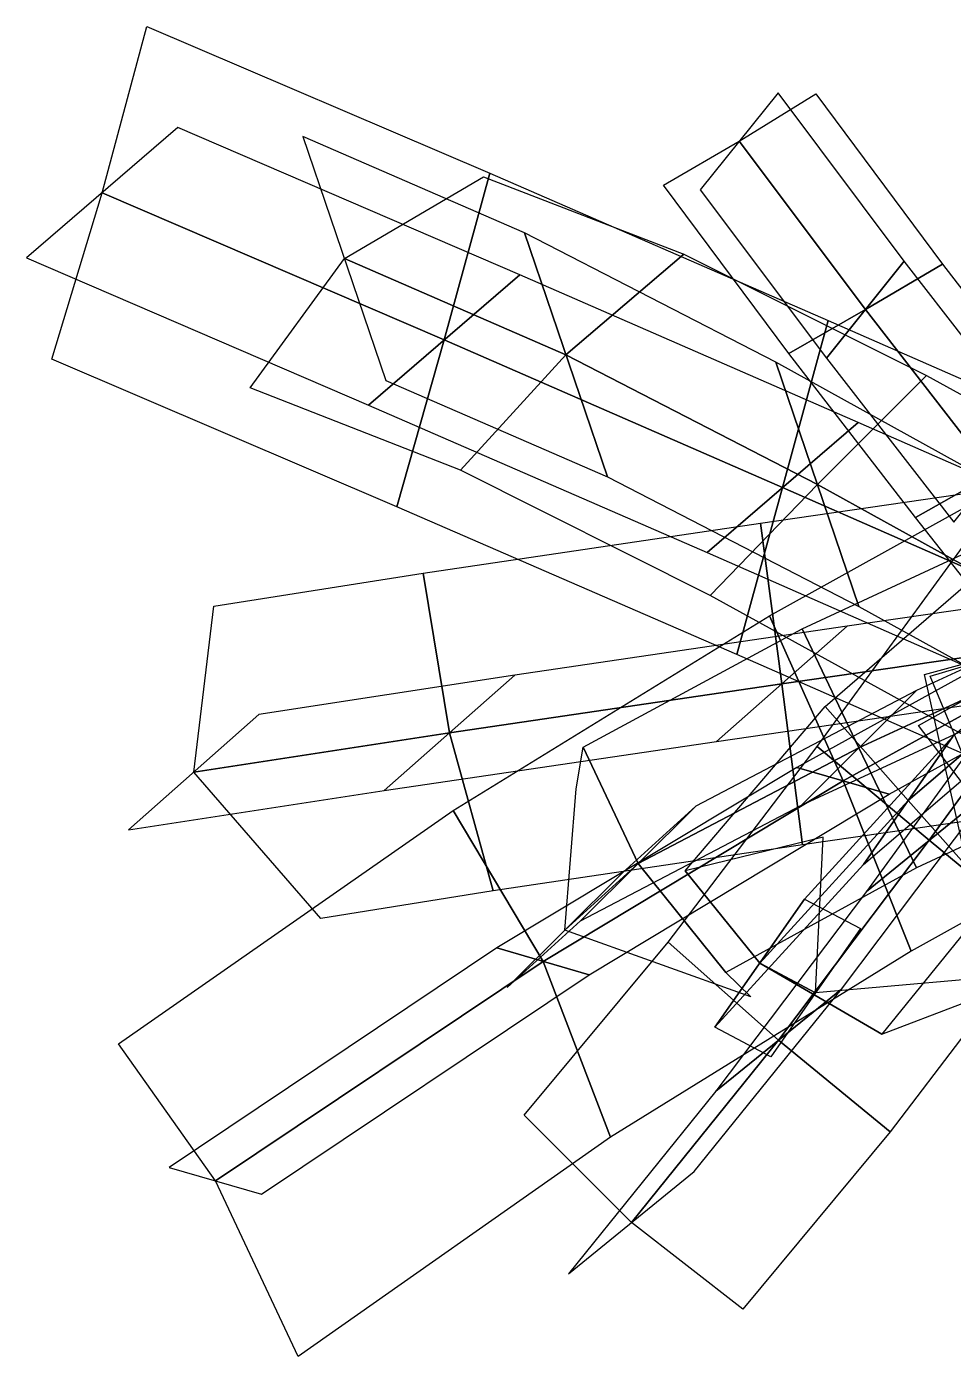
# Model space of a CAD drawing. Header units: metres. Extents: x -1.81 to 1.63, y -1.68 to 1.48.
# Drawn here: x -1.81 to -0.375, y -1.251 to 0.808 of the extents above; entities that cross this region are included whole.
import ezdxf

# ---------------------------------------------------------------- set-up
doc = ezdxf.new("R2010")
doc.units = ezdxf.units.M

msp = doc.modelspace()

# ---------------------------------------------------------------- linework, layer by layer
at = {"layer": 'coconut_palm9_leaves'}
for points in [[(-1.092633, 0.580643, 4.486899), (-1.162973, 0.322572, 4.348405), (-1.692535, 0.550645, 4.209949), (-1.623324, 0.807767, 4.358572)], [(-0.571194, 0.294591, 4.932001), (-0.450694, 0.444817, 4.662462), (-0.646109, 0.705447, 4.701799), (-0.766609, 0.555221, 4.971337)], [(-0.39178, 0.439779, 4.885873), (-0.510944, 0.369704, 4.797231), (-0.706359, 0.630334, 4.836569), (-0.58783, 0.703692, 4.919388)], [(-1.27996, 0.221763, 4.605897), (-1.045987, 0.423381, 4.090913), (-1.575549, 0.651454, 3.952457), (-1.809521, 0.449836, 4.467442)], [(-0.910321, 0.110659, 5.610259), (-1.038879, 0.488474, 5.261121), (-1.381735, 0.637566, 5.655802), (-1.253177, 0.259751, 6.00494)], [(-0.510944, 0.369704, 4.797231), (-0.6297, 0.301565, 4.702448), (-0.823288, 0.562298, 4.735209), (-0.706359, 0.630334, 4.836569)], [(-0.568633, 0.352796, 4.639653), (-0.639115, 0.094184, 4.505496), (-1.162973, 0.322572, 4.348405), (-1.092633, 0.580643, 4.486899)], [(-0.791969, 0.455617, 5.575541), (-0.9746, 0.299567, 5.435689), (-1.317456, 0.448659, 5.830371), (-1.102036, 0.575427, 6.002765)], [(-1.162973, 0.322572, 4.348405), (-1.236323, 0.064371, 4.219482), (-1.770344, 0.292946, 4.090173), (-1.692535, 0.550645, 4.209949)], [(-0.520979, -0.089811, 5.307868), (-0.649538, 0.288004, 4.958729), (-1.038879, 0.488474, 5.261121), (-0.910321, 0.110659, 5.610259)], [(-0.416264, 0.267581, 5.258418), (-0.585258, 0.099097, 5.133298), (-0.9746, 0.299567, 5.435689), (-0.791969, 0.455617, 5.575541)], [(-0.9746, 0.299567, 5.435689), (-1.138, 0.120941, 5.340197), (-1.463287, 0.248468, 5.779801), (-1.317456, 0.448659, 5.830371)], [(-0.374077, 0.040427, 4.870974), (-0.253577, 0.190653, 4.601435), (-0.450694, 0.444817, 4.662462), (-0.571194, 0.294591, 4.932001)], [(-0.194016, 0.183769, 4.827119), (-0.313827, 0.11554, 4.736204), (-0.510944, 0.369704, 4.797231), (-0.39178, 0.439779, 4.885873)], [(-0.7561, -0.006625, 4.762988), (-0.522128, 0.194994, 4.248003), (-1.045987, 0.423381, 4.090913), (-1.27996, 0.221763, 4.605897)], [(-0.048473, 0.124544, 4.806373), (-0.118662, -0.134317, 4.673188), (-0.639115, 0.094184, 4.505496), (-0.568633, 0.352796, 4.639653)], [(-0.313827, 0.11554, 4.736204), (-0.433584, 0.047651, 4.644271), (-0.6297, 0.301565, 4.702448), (-0.510944, 0.369704, 4.797231)], [(-0.639115, 0.094184, 4.505496), (-0.710113, -0.164442, 4.372929), (-1.236323, 0.064371, 4.219482), (-1.162973, 0.322572, 4.348405)], [(-0.585258, 0.099097, 5.133298), (-0.751522, -0.0729, 5.015914), (-1.138, 0.120941, 5.340197), (-0.9746, 0.299567, 5.435689)], [(-0.109954, -0.31715, 5.062108), (-0.238513, 0.060665, 4.712971), (-0.649538, 0.288004, 4.958729), (-0.520979, -0.089811, 5.307868)], [(-0.00937, 0.043537, 5.010403), (-0.174233, -0.128243, 4.887539), (-0.585258, 0.099097, 5.133298), (-0.416264, 0.267581, 5.258418)], [(-0.235648, -0.235126, 4.93068), (-0.001676, -0.033508, 4.415697), (-0.522128, 0.194994, 4.248003), (-0.7561, -0.006625, 4.762988)], [(-0.23739, 0.12994, 4.772228), (-0.133299, -0.132717, 4.729648), (-0.545454, -0.359909, 5.041932), (-0.659482, -0.104402, 5.080321)], [(-0.141312, 0.116589, 4.764099), (-0.119633, -0.134211, 4.676932), (-0.640231, -0.20982, 4.712552), (-0.673456, 0.039222, 4.787275)], [(-0.115985, -0.13461, 4.662864), (-0.236182, -0.202148, 4.571596), (-0.433584, 0.047651, 4.644271), (-0.313827, 0.11554, 4.736204)], [(-0.174233, -0.128243, 4.887539), (-0.339097, -0.300022, 4.764676), (-0.751522, -0.0729, 5.015914), (-0.585258, 0.099097, 5.133298)], [(-0.118662, -0.134317, 4.673188), (-0.188851, -0.393178, 4.540004), (-0.710113, -0.164442, 4.372929), (-0.639115, 0.094184, 4.505496)], [(-0.215533, 0.05811, 4.806221), (-0.138529, -0.132145, 4.749821), (-0.520951, -0.308847, 4.746043), (-0.608731, -0.124651, 4.790338)], [(-0.673456, 0.039222, 4.787275), (-0.640231, -0.20982, 4.712552), (-1.154713, -0.285769, 4.545732), (-1.195352, -0.038219, 4.55273)], [(-0.260348, 0.025519, 4.807092), (-0.142391, -0.131723, 4.764716), (-0.44474, -0.390442, 4.758361), (-0.573137, -0.244773, 4.786896)], [(-0.351, 0.015309, 4.925941), (-0.176665, -0.127977, 4.896921), (-0.412093, -0.451932, 5.102772), (-0.585457, -0.306657, 5.132454)], [(-1.195352, -0.038219, 4.55273), (-1.154713, -0.285769, 4.545732), (-1.550876, -0.346484, 4.050295), (-1.519632, -0.089293, 3.920877)], [(-0.211774, -0.230972, 4.847511), (-0.073008, -0.032474, 4.681921), (-0.375357, -0.291193, 4.675567), (-0.514123, -0.489691, 4.841156)], [(-0.220675, -0.223406, 4.873265), (-0.01859, -0.045016, 4.480597), (-0.539189, -0.120625, 4.516218), (-0.741274, -0.299015, 4.908886)], [(-0.227678, -0.220796, 4.870127), (-0.04938, -0.043495, 4.629515), (-0.431802, -0.220196, 4.625737), (-0.610101, -0.397497, 4.866349)], [(-0.079536, -0.048797, 5.086743), (-0.273796, -0.207157, 4.707099), (-0.509223, -0.531112, 4.91295), (-0.314963, -0.372752, 5.292595)], [(-0.741274, -0.299015, 4.908886), (-0.539189, -0.120625, 4.516218), (-1.05367, -0.196575, 4.349398), (-1.255756, -0.374964, 4.742067)], [(-0.659482, -0.104402, 5.080321), (-0.545454, -0.359909, 5.041932), (-1.009989, -0.639416, 5.229632), (-1.149034, -0.405981, 5.228939)], [(-0.061858, -0.153542, 4.991381), (-0.204741, -0.111893, 4.467914), (-0.616896, -0.339084, 4.780198), (-0.474012, -0.380734, 5.303666)], [(-0.608731, -0.124651, 4.790338), (-0.520951, -0.308847, 4.746043), (-0.862756, -0.487785, 4.509269), (-0.947711, -0.307955, 4.490571)], [(-0.119633, -0.134211, 4.676932), (-0.097953, -0.385011, 4.589764), (-0.608451, -0.459238, 4.61068), (-0.640231, -0.20982, 4.712552)], [(-0.133299, -0.132717, 4.729648), (-0.029208, -0.395374, 4.687067), (-0.439904, -0.623494, 4.986111), (-0.545454, -0.359909, 5.041932)], [(-0.138529, -0.132145, 4.749821), (-0.061525, -0.3224, 4.69342), (-0.431736, -0.494666, 4.676359), (-0.520951, -0.308847, 4.746043)], [(-0.142391, -0.131723, 4.764716), (-0.024433, -0.288966, 4.722339), (-0.312704, -0.538736, 4.700303), (-0.44474, -0.390442, 4.758361)], [(-0.428515, -0.274417, 4.902141), (-0.168777, -0.128839, 4.866493), (0.080841, -0.457929, 5.292564), (-0.174834, -0.607076, 5.328366)], [(-0.419419, -0.19515, 4.921569), (-0.173107, -0.128366, 4.883196), (-0.063483, -0.615182, 4.777194), (-0.311324, -0.679462, 4.81967)], [(-0.176665, -0.127977, 4.896921), (-0.002332, -0.271262, 4.867901), (-0.238499, -0.595588, 5.07589), (-0.412093, -0.451932, 5.102772)], [(-0.410775, -0.198005, 4.932225), (-0.176335, -0.128013, 4.895647), (-0.004445, -0.546844, 5.082124), (-0.231584, -0.6281, 5.114272)], [(-1.255756, -0.374964, 4.742067), (-1.05367, -0.196575, 4.349398), (-1.449833, -0.257289, 3.85396), (-1.651918, -0.435678, 4.24663)], [(-0.640231, -0.20982, 4.712552), (-0.608451, -0.459238, 4.61068), (-1.087364, -0.530397, 4.379701), (-1.154713, -0.285769, 4.545732)], [(-0.610101, -0.397497, 4.866349), (-0.431802, -0.220196, 4.625737), (-0.773607, -0.399135, 4.388963), (-0.951906, -0.576436, 4.629575)], [(-0.573137, -0.244773, 4.786896), (-0.44474, -0.390442, 4.758361), (-0.674587, -0.642102, 4.46988), (-0.78996, -0.499083, 4.427522)], [(-1.154713, -0.285769, 4.545732), (-1.087364, -0.530397, 4.379701), (-1.35384, -0.572902, 3.772544), (-1.550876, -0.346484, 4.050295)], [(-0.947711, -0.307955, 4.490571), (-0.862756, -0.487785, 4.509269), (-0.976266, -0.591011, 3.943907), (-0.958688, -0.372182, 3.833139)], [(-0.585457, -0.306657, 5.132454), (-0.412093, -0.451932, 5.102772), (-0.645297, -0.761411, 5.332967), (-0.816207, -0.609536, 5.367923)], [(-0.514123, -0.489691, 4.841156), (-0.375357, -0.291193, 4.675567), (-0.605204, -0.542853, 4.387086), (-0.74397, -0.741351, 4.552676)], [(-0.520951, -0.308847, 4.746043), (-0.431736, -0.494666, 4.676359), (-0.726849, -0.656789, 4.387161), (-0.862756, -0.487785, 4.509269)], [(-0.474012, -0.380734, 5.303666), (-0.616896, -0.339084, 4.780198), (-1.081431, -0.618592, 4.967898), (-0.938547, -0.660241, 5.491365)], [(-0.545454, -0.359909, 5.041932), (-0.439904, -0.623494, 4.986111), (-0.905684, -0.911443, 5.120402), (-1.009989, -0.639416, 5.229632)], [(-0.314963, -0.372752, 5.292595), (-0.509223, -0.531112, 4.91295), (-0.742427, -0.840591, 5.143145), (-0.548167, -0.682231, 5.522789)], [(-0.44474, -0.390442, 4.758361), (-0.312704, -0.538736, 4.700303), (-0.485553, -0.752236, 4.358265), (-0.674587, -0.642102, 4.46988)], [(-1.149034, -0.405981, 5.228939), (-1.009989, -0.639416, 5.229632), (-1.517288, -0.979248, 5.192188), (-1.667109, -0.767036, 5.092561)], [(-0.951906, -0.576436, 4.629575), (-0.773607, -0.399135, 4.388963), (-0.887116, -0.502361, 3.823601), (-1.065415, -0.679662, 4.064213)], [(-0.78996, -0.499083, 4.427522), (-0.674587, -0.642102, 4.46988), (-0.588164, -0.687918, 3.853816), (-0.576221, -0.446956, 3.757379)], [(-0.412093, -0.451932, 5.102772), (-0.238499, -0.595588, 5.07589), (-0.472651, -0.903089, 5.314472), (-0.645297, -0.761411, 5.332967)], [(-0.862756, -0.487785, 4.509269), (-0.726849, -0.656789, 4.387161), (-0.688455, -0.694262, 3.774018), (-0.976266, -0.591011, 3.943907)], [(-0.74397, -0.741351, 4.552676), (-0.605204, -0.542853, 4.387086), (-0.518782, -0.588669, 3.771021), (-0.657547, -0.787167, 3.93661)], [(-0.816207, -0.609536, 5.367923), (-0.645297, -0.761411, 5.332967), (-0.873304, -1.043828, 5.604466), (-1.039163, -0.877402, 5.652506)], [(-0.938547, -0.660241, 5.491365), (-1.081431, -0.618592, 4.967898), (-1.58873, -0.958423, 4.930455), (-1.445846, -1.000072, 5.453922)], [(-1.009989, -0.639416, 5.229632), (-0.905684, -0.911443, 5.120402), (-1.388903, -1.250985, 4.973731), (-1.517288, -0.979248, 5.192188)], [(-0.674587, -0.642102, 4.46988), (-0.485553, -0.752236, 4.358265), (-0.236753, -0.657083, 3.756053), (-0.588164, -0.687918, 3.853816)], [(-0.548167, -0.682231, 5.522789), (-0.742427, -0.840591, 5.143145), (-0.970435, -1.123008, 5.414645), (-0.776174, -0.964648, 5.794289)], [(-0.645297, -0.761411, 5.332967), (-0.472651, -0.903089, 5.314472), (-0.700656, -1.177622, 5.604117), (-0.873304, -1.043828, 5.604466)]]:
    msp.add_3dface(points, dxfattribs=at)

doc.saveas('drawing.dxf')
